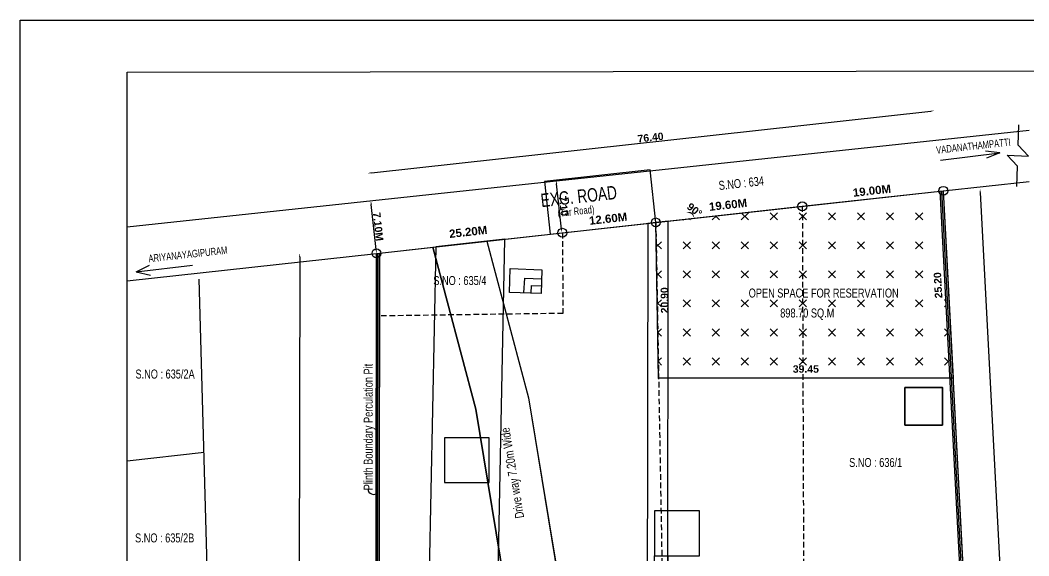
# Model space of a CAD drawing. Header units: metres. Extents: x 0 to 602, y 0 to 196.
# Drawn here: x 0 to 135.1, y 124.5 to 196.3 of the extents above; entities that cross this region are included whole.
import ezdxf
from ezdxf.enums import TextEntityAlignment as Align

# ---------------------------------------------------------------- set-up
doc = ezdxf.new("R2010")
doc.units = ezdxf.units.M
doc.header["$MEASUREMENT"] = 0
doc.linetypes.add('CONTIN', pattern=[0])
doc.linetypes.add('HIDDEN', pattern=[0.375, 0.25, -0.125])
for name, color, linetype, lineweight in [('BLK_1_INTERNAL_VEHICULAR_ACCESS', 161, 'Continuous', 0), ('BLK_2_INTERNAL_VEHICULAR_ACCESS', 161, 'Continuous', 0), ('ROAD_WIDTH', 1, 'CONTIN', 18)]:
    doc.layers.add(name, color=color, linetype=linetype, lineweight=lineweight)
for name, color, linetype in [('BLK_1_LVL_0_FRONT_SETBACK', 7, 'Continuous'), ('BLK_2_LVL_0_FRONT_SETBACK', 7, 'Continuous'), ('DRIVE_WAY', 255, 'Continuous'), ('INTERNAL_VEHICULAR_ACCESS_DIST', 7, 'Continuous'), ('OSR_PLAN', 7, 'Continuous'), ('PLOT_BOUNDARY', 7, 'Continuous'), ('TRANSFORMER_YARD', 41, 'Continuous')]:
    doc.layers.add(name, color=color, linetype=linetype)
doc.styles.add('.3', font='GILC____.TTF', dxfattribs={"height": 0.3})
doc.styles.add('.5', font='GILC____.TTF', dxfattribs={"height": 0.5})
doc.styles.add('Ar Bold', font='arialbd.ttf')
doc.dimstyles.new('$Side open200', dxfattribs={"dimtxt": 1, "dimasz": 0.5, "dimexe": 0.18, "dimexo": 0.0625, "dimgap": 0.09, "dimtad": 1, "dimzin": 4, "dimdsep": 46, "dimtxsty": 'Ar Bold', "dimcen": 0.09, "dimse1": 1, "dimse2": 1, "dimclrd": 252, "dimclrt": 40, "dimadec": 0, "dimazin": 0, "dimtfac": 1, "dimtix": 1, "dimtofl": 0, "dimtmove": 2, "dimatfit": 0, "dimfxl": 0, "dimtzin": 0, "dimarcsym": 0})
doc.dimstyles.new('&Site100', dxfattribs={"dimtxt": 1.1, "dimasz": 0.18, "dimexe": 0.18, "dimexo": 0.0625, "dimgap": 0.12, "dimtad": 1, "dimzin": 4, "dimdsep": 46, "dimtxsty": 'Ar Bold', "dimcen": 0.09, "dimse1": 1, "dimse2": 1, "dimsd1": 1, "dimsd2": 1, "dimclrt": 3, "dimadec": 0, "dimazin": 0, "dimtfac": 1, "dimtix": 1, "dimtofl": 0, "dimtmove": 0, "dimatfit": 3, "dimfxl": 0, "dimtolj": 1, "dimtzin": 0, "dimarcsym": 0})
doc.dimstyles.new('~dimensions 1000', dxfattribs={"dimtxt": 1, "dimasz": 0.17, "dimexe": 0.05, "dimexo": 0.0625, "dimgap": 0.06, "dimtad": 1, "dimzin": 4, "dimdsep": 46, "dimtxsty": 'Ar Bold', "dimcen": 0.09, "dimse1": 1, "dimse2": 1, "dimsd1": 1, "dimsd2": 1, "dimadec": 0, "dimazin": 0, "dimtfac": 1, "dimtix": 1, "dimtofl": 0, "dimtmove": 2, "dimatfit": 3, "dimfxl": 0, "dimtolj": 1, "dimtzin": 0, "dimarcsym": 0})

# ---------------------------------------------------------------- blocks, each defined once
blk = doc.blocks.new('*D1254')
at = {"color": 252, "linetype": 'Continuous', "lineweight": -2}
blk.add_line((47.69, 165.54), (47.04, 171.59), dxfattribs=at)
at = {"color": 252, "linetype": 'Continuous', "lineweight": 30}
for points in [[(47.12, 171.59), (46.96, 171.58), (46.99, 172.08)], [(47.77, 165.55), (47.6, 165.53), (47.74, 165.04)]]:
    blk.add_solid(points, dxfattribs=at)
at = {"layer": 'Defpoints', "color": 0, "linetype": 'Continuous', "lineweight": 30}
for p in [(46.99, 172.08), (46.99, 172.08), (47.74, 165.04)]:
    blk.add_point(p, dxfattribs=at)
at = {"color": 40, "linetype": 'Continuous', "insert": (47.96, 168.63), "char_height": 1, "attachment_point": 5, "rotation": 276.1177, "style": 'Ar Bold'}
blk.add_mtext('7.10M', dxfattribs=at)
blk = doc.blocks.new('*D1221')
at = {"layer": 'Defpoints', "color": 0, "linetype": 'Continuous', "lineweight": 30}
for p in [(46.66, 165.04), (47.74, 165.04), (47.59, 56.93)]:
    blk.add_point(p, dxfattribs=at)
at = {"color": 3, "linetype": 'Continuous', "insert": (45.9, 110.99), "char_height": 1.1, "attachment_point": 5, "rotation": 89.9223, "style": 'Ar Bold'}
blk.add_mtext('\\A1;107.80M', dxfattribs=at)
blk = doc.blocks.new('*D1222')
at = {"layer": 'Defpoints', "color": 0, "linetype": 'Continuous', "lineweight": 30}
for p in [(85.11, 169.69), (85.17, 169.18), (72.64, 167.8)]:
    blk.add_point(p, dxfattribs=at)
at = {"color": 3, "linetype": 'Continuous', "insert": (78.78, 169.68), "char_height": 1.1, "attachment_point": 5, "rotation": 6.3105, "style": 'Ar Bold'}
blk.add_mtext('\\A1;12.60M', dxfattribs=at)
blk = doc.blocks.new('*D890')
at = {"layer": 'Defpoints', "color": 0, "linetype": 'Continuous', "lineweight": 30}
for p in [(123.64, 173.8), (123.68, 173.42), (104.79, 171.35)]:
    blk.add_point(p, dxfattribs=at)
at = {"color": 3, "linetype": 'Continuous', "insert": (114.12, 173.44), "char_height": 1.1, "attachment_point": 5, "rotation": 6.2555, "style": 'Ar Bold'}
blk.add_mtext('\\A1;19.00M', dxfattribs=at)
blk = doc.blocks.new('*D1223')
at = {"layer": 'Defpoints', "color": 0, "linetype": 'Continuous', "lineweight": 30}
for p in [(124.99, 148.95), (85.54, 148.29), (124.99, 148.29)]:
    blk.add_point(p, dxfattribs=at)
at = {"color": 0, "linetype": 'Continuous', "insert": (105.27, 149.53), "char_height": 1, "attachment_point": 5, "style": 'Ar Bold'}
blk.add_mtext('\\A1;39.45', dxfattribs=at)
blk = doc.blocks.new('*D1289')
at = {"color": 252, "lineweight": -2}
blk.add_arc((89.41, 169.65), 0.927, 37.6186, 65.4568, dxfattribs=at)
at = {"color": 252, "linetype": 'Continuous', "lineweight": 30}
for points in [[(89.78, 170.41), (89.81, 170.58), (89.3, 170.57)], [(90.22, 170.25), (90.07, 170.19), (90.33, 169.75)]]:
    blk.add_solid(points, dxfattribs=at)
at = {"layer": 'Defpoints', "color": 0, "linetype": 'Continuous', "lineweight": 30}
for p in [(88.59, 176.56), (104.79, 171.35), (85.17, 169.18), (89.41, 169.65), (90.16, 170.2)]:
    blk.add_point(p, dxfattribs=at)
at = {"color": 40, "linetype": 'Continuous', "lineweight": 30, "insert": (90.36, 170.85), "char_height": 1, "attachment_point": 5, "rotation": 321.5377, "style": 'Ar Bold'}
blk.add_mtext('90°', dxfattribs=at)
blk = doc.blocks.new('*D1290')
at = {"layer": 'Defpoints', "color": 0, "linetype": 'ByBlock', "lineweight": 30}
for p in [(70.25, 174.68), (71.81, 174.85), (71.03, 167.62)]:
    blk.add_point(p, dxfattribs=at)
at = {"layer": 'ROAD_WIDTH', "color": 1, "lineweight": -2}
blk.add_line((72.54, 168.29), (71.87, 174.35), dxfattribs=at)
at = {"layer": 'ROAD_WIDTH', "color": 1, "linetype": 'ByBlock', "lineweight": 30}
for points in [[(71.95, 174.36), (71.79, 174.34), (71.81, 174.85)], [(72.62, 168.3), (72.46, 168.28), (72.59, 167.79)]]:
    blk.add_solid(points, dxfattribs=at)
at = {"layer": 'ROAD_WIDTH', "color": 1, "linetype": 'ByBlock', "lineweight": 30, "insert": (72.8, 171.39), "char_height": 1, "attachment_point": 5, "rotation": 276.308, "style": 'Ar Bold'}
blk.add_mtext('7.10', dxfattribs=at)
blk = doc.blocks.new('*D1255')
at = {"color": 252, "lineweight": -2}
blk.add_line((37.45, 164.56), (37.3, 57.45), dxfattribs=at)
at = {"color": 252, "linetype": 'Continuous', "lineweight": 30}
for points in [[(37.37, 164.56), (37.53, 164.56), (37.45, 165.06)], [(37.22, 57.45), (37.39, 57.45), (37.3, 56.95)]]:
    blk.add_solid(points, dxfattribs=at)
at = {"layer": 'Defpoints', "color": 0, "linetype": 'Continuous', "lineweight": 30}
for p in [(47.74, 165.04), (37.3, 56.95), (47.59, 56.93)]:
    blk.add_point(p, dxfattribs=at)
at = {"color": 40, "linetype": 'Continuous', "lineweight": 30, "insert": (36.77, 111), "char_height": 1, "attachment_point": 5, "rotation": 89.9223, "style": 'Ar Bold'}
blk.add_mtext('108.11', dxfattribs=at)
blk = doc.blocks.new('*D1256')
at = {"color": 252, "lineweight": -2}
blk.add_line((128.63, 173.18), (134.69, 56.91), dxfattribs=at)
at = {"color": 252, "linetype": 'Continuous', "lineweight": 30}
for points in [[(128.72, 173.18), (128.55, 173.18), (128.61, 173.68)], [(134.78, 56.91), (134.61, 56.91), (134.72, 56.41)]]:
    blk.add_solid(points, dxfattribs=at)
at = {"layer": 'Defpoints', "color": 0, "linetype": 'Continuous', "lineweight": 30}
for p in [(123.68, 173.42), (129.79, 56.15), (134.72, 56.41)]:
    blk.add_point(p, dxfattribs=at)
at = {"color": 40, "linetype": 'Continuous', "lineweight": 30, "insert": (132.26, 115.08), "char_height": 1, "attachment_point": 5, "rotation": 272.9839, "style": 'Ar Bold'}
blk.add_mtext('117.43', dxfattribs=at)
blk = doc.blocks.new('*D1257')
at = {"color": 252, "lineweight": -2}
blk.add_line((47.05, 175.84), (122, 184.11), dxfattribs=at)
at = {"color": 252, "linetype": 'Continuous', "lineweight": 30}
for points in [[(121.99, 184.19), (122.01, 184.03), (122.49, 184.16)], [(47.04, 175.92), (47.06, 175.76), (46.56, 175.78)]]:
    blk.add_solid(points, dxfattribs=at)
at = {"layer": 'Defpoints', "color": 0, "linetype": 'Continuous', "lineweight": 30}
for p in [(122.49, 184.16), (123.68, 173.42), (47.74, 165.04)]:
    blk.add_point(p, dxfattribs=at)
at = {"color": 40, "linetype": 'Continuous', "lineweight": 30, "insert": (84.46, 180.57), "char_height": 1, "attachment_point": 5, "rotation": 6.2968, "style": 'Ar Bold'}
blk.add_mtext('76.40', dxfattribs=at)

msp = doc.modelspace()

# ---------------------------------------------------------------- hatches: boundary and pattern name
h = msp.add_hatch()
h.set_pattern_fill('CROSS', color=115, scale=11, angle=45)
h.set_pattern_definition([(45, (-2851.315, -10159.8988), (0, 3.8890873), [1.375, -4.125]), (135, (-2850.3429, -10159.8988), (-3.8890873, 4e-16), [1.375, -4.125])])
h.paths.add_polyline_path([(124.588, 148.292), (123.303, 172.956, -0.1981187), (123.083, 173.357), (105.39, 171.409, -0.4410419), (104.795, 170.753), (104.872, 148.292)])
h.paths.add_polyline_path([(104.872, 148.292), (104.795, 170.753, -0.3790084), (104.197, 171.278), (85.765, 169.248, -0.4413201), (85.179, 168.583), (85.545, 148.292)])
h.paths.add_polyline_path([(97.501, 156.005), (109.415, 156.005), (109.415, 157.977), (97.501, 157.977)], flags=9)
h.paths.add_polyline_path([(97.311, 158.822), (126.996, 158.822), (126.996, 160.622), (97.311, 160.622)], flags=9)

# ---------------------------------------------------------------- linework, layer by layer
at = {"linetype": 'Continuous'}
for p, q in [((123.301, 177.528), (131.27, 178.514)), ((131.27, 178.514), (129.349, 178.75)), ((131.27, 178.514), (129.465, 177.816)), ((15.553, 162.554), (23.086, 163.446)), ((15.553, 162.554), (17.309, 163.444)), ((15.553, 162.554), (17.468, 162.099))]:
    msp.add_line(p, q, dxfattribs=at)
at = {"color": 3, "linetype": 'Continuous'}
for p, q in [((123.679, 173.423), (129.792, 56.153)), ((47.74, 165.043), (104.792, 171.353)), ((47.74, 165.043), (47.594, 56.933))]:
    msp.add_line(p, q, dxfattribs=at)
at = {"color": 115, "linetype": 'HIDDEN', "ltscale": 3}
for p, q in [((104.792, 171.353), (105.192, 56.153)), ((85.168, 169.182), (87.191, 56.397))]:
    msp.add_line(p, q, dxfattribs=at)
at = {"color": 11, "linetype": 'Continuous'}
for p, q in [((62.506, 166.676), (68.114, 145.667)), ((68.114, 145.667), (72.601, 118.385))]:
    msp.add_line(p, q, dxfattribs=at)
at = {"color": 1, "linetype": 'Continuous'}
msp.add_line((14.344, 161.35), (47.74, 165.043), dxfattribs=at)
at = {"color": 4, "linetype": 'Continuous'}
for p, q in [((26.796, 59.844), (23.991, 161.58)), ((14.344, 137.249), (24.631, 138.389))]:
    msp.add_line(p, q, dxfattribs=at)
at = {"linetype": 'Continuous', "lineweight": 30}
msp.add_lwpolyline([(0, 196.3), (482.573, 196.3), (482.573, 0), (0, 0)], close=True, dxfattribs=at)
at = {"color": 5, "linetype": 'Continuous'}
msp.add_lwpolyline([(14.344, 189.315), (274.798, 189.705), (274.798, 37.991), (14.344, 37.601)], close=True, dxfattribs=at)
at = {"color": 1, "linetype": 'Continuous'}
for points in [[(14.344, 168.585), (135.202, 181.539)], [(123.679, 173.423), (135.202, 174.686)]]:
    msp.add_lwpolyline(points, dxfattribs=at)
at = {"linetype": 'Continuous'}
msp.add_lwpolyline([(133.515, 173.996), (133.609, 176.712), (132.232, 178.188), (135.085, 178.089), (133.708, 179.565), (133.802, 182.281)], dxfattribs=at)
at = {"color": 115, "linetype": 'Continuous'}
for points in [[(47.94, 165.043), (47.794, 57.13), (105.194, 56.353), (129.582, 56.353), (123.479, 173.413)], [(48.14, 165.043), (47.994, 57.327), (105.195, 56.553), (129.371, 56.553), (123.279, 173.402)], [(67.504, 159.733), (67.625, 161.717), (69.855, 161.646)], [(68.471, 159.701), (68.516, 160.751), (69.824, 160.708)]]:
    msp.add_lwpolyline(points, dxfattribs=at)
at = {"color": 2, "linetype": 'Continuous'}
msp.add_lwpolyline([(85.168, 169.182), (123.679, 173.423), (124.989, 148.292), (85.545, 148.292)], close=True, dxfattribs=at)
at = {"color": 3, "linetype": 'Continuous'}
msp.add_lwpolyline([(104.792, 171.353), (123.679, 173.423)], dxfattribs=at)
at = {"color": 115, "linetype": 'HIDDEN', "ltscale": 3}
msp.add_lwpolyline([(72.645, 167.798), (72.726, 156.998), (47.729, 156.643)], dxfattribs=at)
at = {"color": 11, "linetype": 'Continuous'}
msp.add_lwpolyline([(55.268, 165.876), (61.066, 144.15), (65.401, 117.797), (65.401, 76.89), (65.631, 76.89)], dxfattribs=at)
at = {"color": 115, "linetype": 'Continuous'}
msp.add_lwpolyline([(69.893, 162.817), (69.789, 159.658), (65.567, 159.797), (65.658, 163.008)], close=True, dxfattribs=at)
at = {"linetype": 'Continuous'}
for centre in [(123.679, 173.423), (104.792, 171.353), (85.168, 169.182), (72.645, 167.798), (47.74, 165.043)]:
    msp.add_circle(centre, 0.6, dxfattribs=at)
msp.add_arc((47.361, 133.52), 0.785, 184.45177, 312.99961, dxfattribs=at)
at = {"layer": 'BLK_1_INTERNAL_VEHICULAR_ACCESS', "color": 161, "lineweight": 30}
msp.add_lwpolyline([(56.84, 134.332), (62.84, 134.332), (62.84, 140.332), (56.84, 140.332)], close=True, dxfattribs=at)
at = {"layer": 'BLK_1_LVL_0_FRONT_SETBACK', "color": 2, "lineweight": 30}
msp.add_lwpolyline([(64.956, 166.947), (62.506, 166.676), (55.674, 165.921), (54.79, 122.31), (64.048, 122.122)], close=True, dxfattribs=at)
at = {"layer": 'BLK_2_INTERNAL_VEHICULAR_ACCESS', "color": 161, "lineweight": 30}
msp.add_lwpolyline([(85.012, 124.515), (91.012, 124.515), (91.012, 130.515), (85.012, 130.515)], close=True, dxfattribs=at)
at = {"layer": 'BLK_2_LVL_0_FRONT_SETBACK', "color": 2, "lineweight": 30}
msp.add_lwpolyline([(86.837, 169.367), (85.168, 169.182), (84.086, 169.063), (84.005, 116.268), (86.755, 116.264)], close=True, dxfattribs=at)
at = {"layer": 'DRIVE_WAY', "color": 255, "lineweight": 30}
msp.add_lwpolyline([(55.268, 165.876), (62.506, 166.676), (68.114, 145.667), (72.601, 118.385), (72.601, 80.989), (65.401, 80.989), (65.401, 117.797), (61.066, 144.15)], close=True, dxfattribs=at)
at = {"layer": 'INTERNAL_VEHICULAR_ACCESS_DIST', "color": 161, "linetype": 'Continuous', "lineweight": 30}
msp.add_lwpolyline([(85.012, 124.515), (86.755, 124.515), (86.755, 116.264), (85.012, 116.264)], close=True, dxfattribs=at)
at = {"layer": 'OSR_PLAN', "color": 7, "linetype": 'Continuous', "ltscale": 0.1}
msp.add_lwpolyline([(85.168, 169.173), (123.679, 173.423), (124.989, 148.292), (85.545, 148.283)], close=True, dxfattribs=at)
at = {"layer": 'PLOT_BOUNDARY', "color": 70, "linetype": 'Continuous', "lineweight": 30, "ltscale": 0.25}
msp.add_lwpolyline([(47.74, 165.043), (62.506, 166.676), (72.645, 167.798), (85.168, 169.182), (104.792, 171.353), (123.679, 173.423), (129.792, 56.153), (105.192, 56.153), (87.191, 56.397), (47.594, 56.933)], close=True, dxfattribs=at)
at = {"layer": 'ROAD_WIDTH', "color": 1, "linetype": 'ByBlock', "lineweight": 30}
msp.add_lwpolyline([(71.032, 167.619), (85.168, 169.182), (84.388, 176.24), (70.252, 174.676)], close=True, dxfattribs=at)
at = {"layer": 'TRANSFORMER_YARD', "color": 7, "lineweight": 35, "ltscale": 20}
msp.add_lwpolyline([(118.549, 147.061), (123.577, 147.061), (123.577, 142.033), (118.549, 142.033)], close=True, dxfattribs=at)

# ---------------------------------------------------------------- texts
at = {"style": '.5'}
for s, height, rotation, p in [('VADANATHAMPATTI', 1, 6.31049, (122.785, 178.386)), ('S.NO : 634', 1.2, 6.31049, (93.656, 173.523)), ('EXG. ROAD ', 1.8, 6.31049, (69.848, 171.223)), ('(Tar Road)', 1, 6.31049, (72.061, 169.919)), ('ARIYANAYAGIPURAM', 1, 6.31049, (17.239, 163.832)), ('Plinth Boundary Perculation Pit', 1.2, 90, (47.232, 133.283)), ('Drive way 7.20m Wide ', 1.2, 99.34144, (67.533, 129.63))]:
    msp.add_text(s, height=height, rotation=rotation, dxfattribs=at).set_placement(p)
for s, p in [('S.NO : 635/4', (55.356, 160.797)), ('OPEN SPACE FOR RESERVATION', (97.611, 159.122)), ('S.NO : 635/2A', (15.448, 148.266)), ('S.NO : 636/1', (111.065, 136.413)), ('S.NO : 635/2B', (15.394, 126.298))]:
    msp.add_text(s, height=1.2, dxfattribs=at).set_placement(p)
at = {"style": '.3'}
msp.add_text('898.70 SQ.M', height=1.2, dxfattribs=at).set_placement((109.086, 156.448), align=Align.RIGHT)
at = {"color": 3, "linetype": 'Continuous', "char_height": 1.1, "attachment_point": 5, "rotation": 6.31049, "style": 'Ar Bold'}
for s, insert in [('\\A1;19.60M', (94.839, 171.548)), ('\\A1;25.20M', (60.027, 167.916))]:
    msp.add_mtext(s, dxfattribs=dict(at, insert=insert))
at = {"linetype": 'Continuous', "char_height": 1, "attachment_point": 5, "style": 'Ar Bold'}
for s, insert, rotation in [('\\A1;25.20', (122.978, 160.76), 93), ('\\A1;20.90', (86.334, 158.748), 91)]:
    msp.add_mtext(s, dxfattribs=dict(at, insert=insert, rotation=rotation))

# ---------------------------------------------------------------- dimensions: what is measured, and where the dimension line sits
at = {"linetype": 'Continuous', "lineweight": 30}
for p1, p2, distance, picture, middle in [((47.74, 165.043), (123.679, 173.423), 10.806, '*D1257', (84.459, 180.571)), ((123.679, 173.423), (129.792, 56.153), 4.933, '*D1256', (132.262, 115.076)), ((47.74, 165.043), (47.594, 56.933), -10.291, '*D1255', (36.775, 111.003))]:
    dim = msp.add_aligned_dim(p1=p1, p2=p2, distance=distance, dimstyle='$Side open200', override={"dimfxl": 0.05, "dimfxlon": 1, "dimarcsym": 1}, dxfattribs=at)
    dim.commit()
    dim.dimension.update_dxf_attribs({"geometry": picture, "text_midpoint": middle})
dim = msp.add_angular_dim_2l(base=(90.156, 170.202), line1=((85.168, 169.182), (104.792, 171.353)), line2=((88.592, 176.559), (89.411, 169.652)), dimstyle='$Side open200', override={"dimfxl": 0.05, "dimfxlon": 1, "dimarcsym": 1}, dxfattribs=at)
dim.commit()
dim.dimension.update_dxf_attribs({"geometry": '*D1289', "text_midpoint": (90.361, 170.848)})
at = {"linetype": 'Continuous'}
for p1, p2, distance, picture, middle in [((104.792, 171.353), (123.679, 173.423), 0.375, '*D890', (114.121, 173.439)), ((72.645, 167.798), (85.168, 169.182), 0.513, '*D1222', (78.775, 169.678))]:
    dim = msp.add_aligned_dim(p1=p1, p2=p2, distance=distance, dimstyle='&Site100', override={"dimpost": 'M'}, dxfattribs=at)
    dim.commit()
    dim.dimension.update_dxf_attribs({"geometry": picture, "text_midpoint": middle})
for p1, p2, distance, text, dimstyle, picture, middle in [((47.74, 165.043), (46.986, 172.083), 0, '7.10M', '$Side open200', '*D1254', (47.96, 168.627)), ((85.545, 148.292), (124.989, 148.292), 0.662, '39.45', '~dimensions 1000', '*D1223', (105.267, 149.525))]:
    dim = msp.add_aligned_dim(p1=p1, p2=p2, distance=distance, text=text, dimstyle=dimstyle, dxfattribs=at)
    dim.commit()
    dim.dimension.update_dxf_attribs({"geometry": picture, "text_midpoint": middle})
dim = msp.add_aligned_dim(p1=(47.594, 56.933), p2=(47.74, 165.043), distance=1.085, text='107.80M', dimstyle='&Site100', override={"dimpost": 'M'}, dxfattribs=at)
dim.commit()
dim.dimension.update_dxf_attribs({"geometry": '*D1221', "text_midpoint": (45.9, 110.991)})
at = {"layer": 'ROAD_WIDTH', "color": 1, "linetype": 'ByBlock', "lineweight": 30}
dim = msp.add_aligned_dim(p1=(71.032, 167.619), p2=(70.252, 174.676), distance=-1.571, dimstyle='$Side open200', override={"dimclrd": 1, "dimclrt": 1, "dimfxl": 0.05, "dimfxlon": 1, "dimarcsym": 1}, dxfattribs=at)
dim.commit()
dim.dimension.update_dxf_attribs({"geometry": '*D1290', "text_midpoint": (72.801, 171.386)})

doc.saveas('drawing.dxf')
